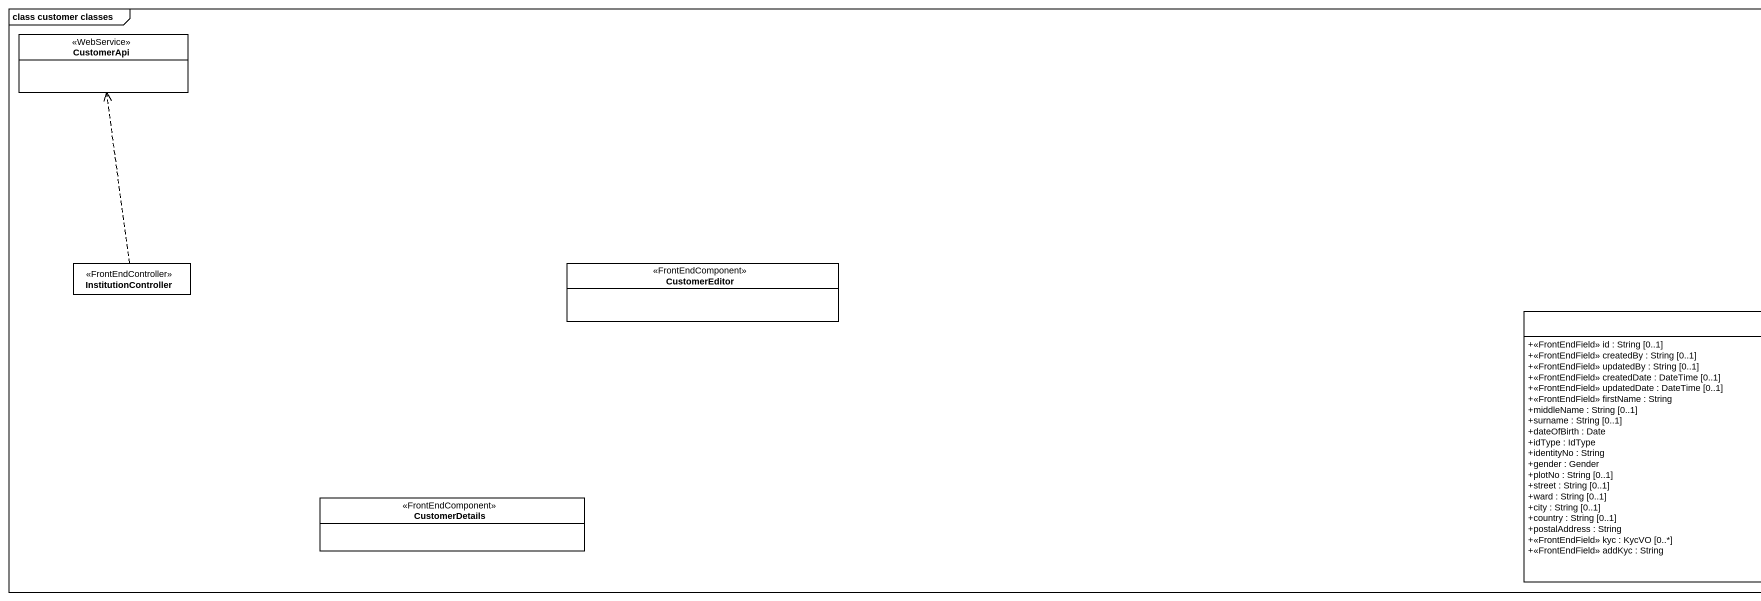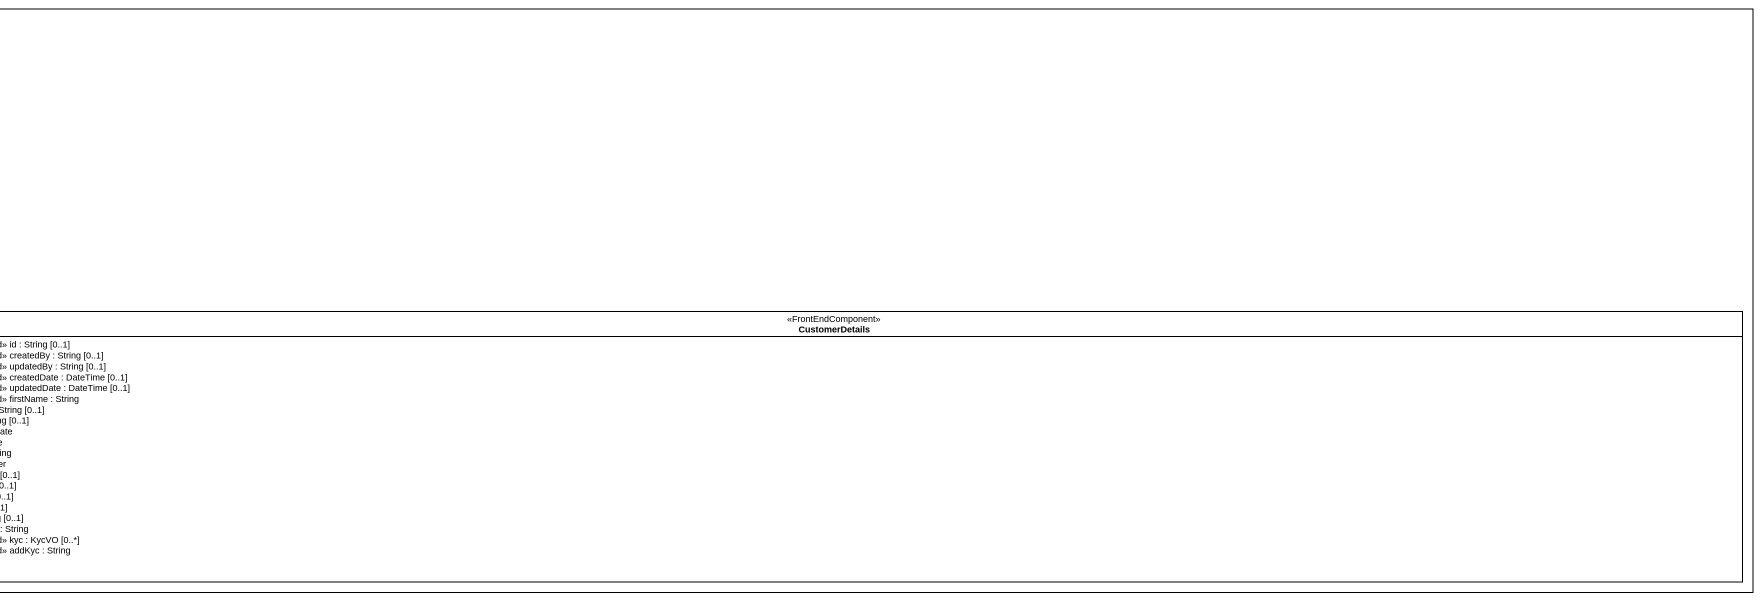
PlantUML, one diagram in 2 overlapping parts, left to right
@startuml
mainframe class customer classes
hide circle
hide empty members
skinparam classAttributeIconSize 0
class CustomerApi <<WebService>>
class InstitutionController <<FrontEndController>>
class CustomerEditor <<FrontEndComponent>>
class CustomerDetails <<FrontEndComponent>> {
  +<<FrontEndField>> id : String [0..1]
  +<<FrontEndField>> createdBy : String [0..1]
  +<<FrontEndField>> updatedBy : String [0..1]
  +<<FrontEndField>> createdDate : DateTime [0..1]
  +<<FrontEndField>> updatedDate : DateTime [0..1]
  +<<FrontEndField>> firstName : String
  +middleName : String [0..1]
  +surname : String [0..1]
  +dateOfBirth : Date
  +idType : IdType
  +identityNo : String
  +gender : Gender
  +plotNo : String [0..1]
  +street : String [0..1]
  +ward : String [0..1]
  +city : String [0..1]
  +country : String [0..1]
  +postalAddress : String
  +<<FrontEndField>> kyc : KycVO [0..*]
  +<<FrontEndField>> addKyc : String
}
class "CustomerDetails" as CustomerDetails_2 <<FrontEndComponent>>
InstitutionController .up.> CustomerApi
@enduml
